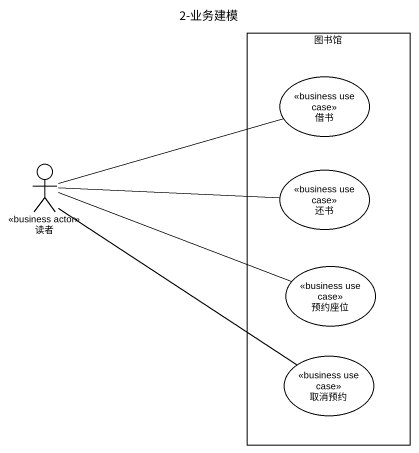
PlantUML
@startuml
title 2-业务建模
rectangle 图书馆 {
  usecase 借书 <<business use case>>
  usecase 还书 <<business use case>>
  usecase 预约座位 <<business use case>>
  usecase 取消预约 <<business use case>>
}
actor 读者 <<business actor>>
读者 -right- 借书
读者 -right- 还书
读者 -right- 预约座位
读者 -right- 取消预约
@enduml
